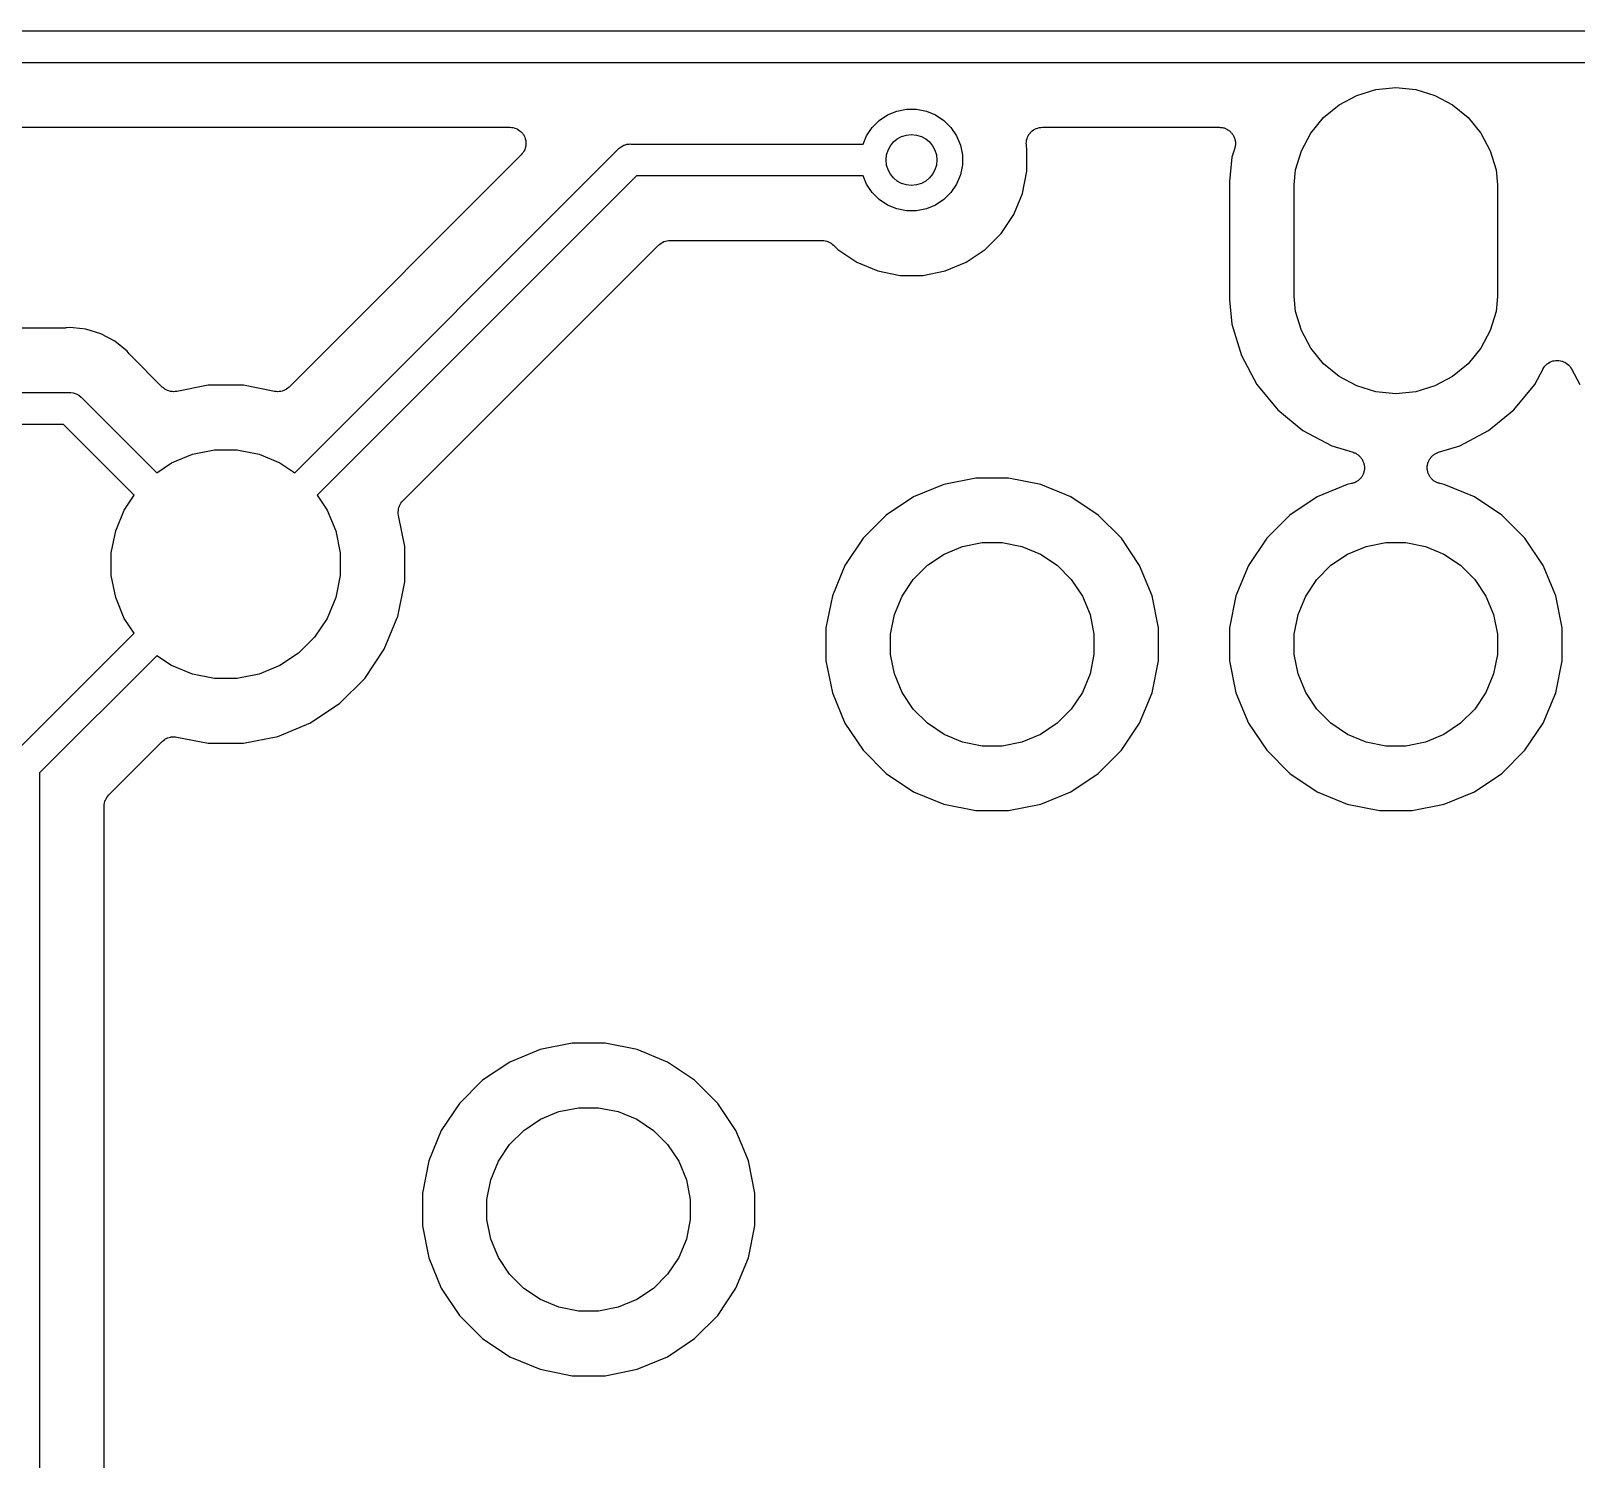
# Model space of a CAD drawing. Extents: x 20 to 116, y -135 to -20.
# Drawn here: x 68.97 to 81.12, y -71.37 to -60.14 of the extents above; entities that cross this region are included whole.
import ezdxf

# ---------------------------------------------------------------- set-up
doc = ezdxf.new("R2010")
doc.units = 0
doc.layers.add('BLACK', color=7, linetype='CONTINUOUS')

msp = doc.modelspace()

# ---------------------------------------------------------------- linework, layer by layer
at = {"layer": 'BLACK', "linetype": 'Continuous'}
for p, q in [((57.9118, -60.14), (85.7939, -60.14)), ((85.7482, -60.39), (57.8661, -60.39)), ((79.2584, -60.7216), (79.3974, -60.6473)), ((79.3974, -60.6473), (79.5482, -60.6016)), ((79.5482, -60.6016), (79.705, -60.5861)), ((79.705, -60.5861), (79.8618, -60.6016)), ((79.8618, -60.6016), (80.0126, -60.6473)), ((80.0126, -60.6473), (80.1516, -60.7216)), ((75.7055, -60.8005), (75.7783, -60.7704)), ((75.7783, -60.7704), (75.8556, -60.755)), ((75.8556, -60.755), (75.9344, -60.755)), ((75.9344, -60.755), (76.0117, -60.7704)), ((76.0117, -60.7704), (76.0845, -60.8005)), ((79.1366, -60.8216), (79.2584, -60.7216)), ((80.1516, -60.7216), (80.2734, -60.8216)), ((58.8688, -60.898), (72.7352, -60.898)), ((72.7352, -60.898), (72.7365, -60.898)), ((72.7365, -60.898), (72.7365, -60.898)), ((72.7365, -60.898), (72.7366, -60.898)), ((72.7366, -60.898), (72.737, -60.898)), ((72.737, -60.898), (72.7491, -60.8994)), ((72.7491, -60.8994), (72.7612, -60.9007)), ((75.5405, -60.9655), (75.5843, -60.9)), ((75.5843, -60.9), (75.64, -60.8443)), ((75.64, -60.8443), (75.7055, -60.8005)), ((76.0845, -60.8005), (76.15, -60.8443)), ((76.15, -60.8443), (76.2057, -60.9)), ((76.2057, -60.9), (76.2495, -60.9655)), ((76.9005, -60.9003), (76.9126, -60.8992)), ((76.9126, -60.8992), (76.9244, -60.898)), ((76.9244, -60.898), (78.3162, -60.898)), ((78.3162, -60.898), (78.3179, -60.898)), ((78.3179, -60.898), (78.3238, -60.8987)), ((78.3238, -60.8987), (78.3296, -60.8987)), ((78.3296, -60.8987), (78.336, -60.9)), ((78.336, -60.9), (78.3426, -60.9008)), ((79.0366, -60.9434), (79.1366, -60.8216)), ((80.2734, -60.8216), (80.3734, -60.9434)), ((72.7612, -60.9007), (72.7614, -60.9007)), ((72.7614, -60.9007), (72.7616, -60.9008)), ((72.7616, -60.9008), (72.7732, -60.9044)), ((72.7732, -60.9044), (72.7848, -60.9081)), ((72.7848, -60.9081), (72.785, -60.9082)), ((72.785, -60.9082), (72.7852, -60.9083)), ((72.7852, -60.9083), (72.7959, -60.9141)), ((72.7959, -60.9141), (72.8066, -60.92)), ((72.8066, -60.92), (72.8068, -60.9201)), ((72.8068, -60.9201), (72.807, -60.9202)), ((72.807, -60.9202), (72.8162, -60.928)), ((72.8162, -60.928), (72.8256, -60.9358)), ((72.8256, -60.9358), (72.8258, -60.936)), ((72.8258, -60.936), (72.8259, -60.9361)), ((72.8259, -60.9361), (72.8335, -60.9456)), ((72.8335, -60.9456), (72.8412, -60.9551)), ((72.8412, -60.9551), (72.8413, -60.9553)), ((72.8413, -60.9553), (72.8415, -60.9554)), ((72.8415, -60.9554), (72.847, -60.9661)), ((72.847, -60.9661), (72.8528, -60.977)), ((72.8528, -60.977), (72.8529, -60.9772)), ((72.8529, -60.9772), (72.853, -60.9774)), ((72.853, -60.9774), (72.8563, -60.9888)), ((72.8563, -60.9888), (72.8599, -61.0008)), ((72.8599, -61.0008), (72.8599, -61.001)), ((72.8599, -61.001), (72.86, -61.0012)), ((72.86, -61.0012), (72.8611, -61.0132)), ((72.8611, -61.0132), (72.8622, -61.0254)), ((75.5138, -61.03), (75.5405, -60.9655)), ((76.2495, -60.9655), (76.2796, -61.0383)), ((76.7974, -61.0233), (76.7988, -61.0114)), ((76.7988, -61.0114), (76.8, -60.9995)), ((76.8, -60.9995), (76.8001, -60.9991)), ((76.8001, -60.9991), (76.8002, -60.9987)), ((76.8002, -60.9987), (76.8038, -60.9873)), ((76.8038, -60.9873), (76.8073, -60.9758)), ((76.8073, -60.9758), (76.8075, -60.9754)), ((76.8075, -60.9754), (76.8076, -60.9751)), ((76.8076, -60.9751), (76.8134, -60.9645)), ((76.8134, -60.9645), (76.8191, -60.954)), ((76.8191, -60.954), (76.8194, -60.9537)), ((76.8194, -60.9537), (76.8196, -60.9533)), ((76.8196, -60.9533), (76.8273, -60.9441)), ((76.8273, -60.9441), (76.8349, -60.9349)), ((76.8349, -60.9349), (76.8352, -60.9346)), ((76.8352, -60.9346), (76.8355, -60.9343)), ((76.8355, -60.9343), (76.8448, -60.9268)), ((76.8448, -60.9268), (76.8541, -60.9192)), ((76.8541, -60.9192), (76.8545, -60.919)), ((76.8545, -60.919), (76.8548, -60.9188)), ((76.8548, -60.9188), (76.8654, -60.9132)), ((76.8654, -60.9132), (76.876, -60.9076)), ((76.876, -60.9076), (76.8764, -60.9075)), ((76.8764, -60.9075), (76.8767, -60.9073)), ((76.8767, -60.9073), (76.8883, -60.9039)), ((76.8883, -60.9039), (76.8997, -60.9004)), ((76.8997, -60.9004), (76.9001, -60.9004)), ((76.9001, -60.9004), (76.9005, -60.9003)), ((78.3426, -60.9008), (78.3481, -60.9025)), ((78.3481, -60.9025), (78.3539, -60.9037)), ((78.3539, -60.9037), (78.3599, -60.9063)), ((78.3599, -60.9063), (78.3662, -60.9083)), ((78.3662, -60.9083), (78.3713, -60.9111)), ((78.3713, -60.9111), (78.3767, -60.9134)), ((78.3767, -60.9134), (78.3821, -60.917)), ((78.3821, -60.917), (78.3879, -60.9202)), ((78.3879, -60.9202), (78.3924, -60.924)), ((78.3924, -60.924), (78.3972, -60.9272)), ((78.3972, -60.9272), (78.4019, -60.9319)), ((78.4019, -60.9319), (78.4069, -60.9361)), ((78.4069, -60.9361), (78.4106, -60.9407)), ((78.4106, -60.9407), (78.4147, -60.9449)), ((78.4147, -60.9449), (78.4183, -60.9503)), ((78.4183, -60.9503), (78.4224, -60.9554)), ((78.4224, -60.9554), (78.4251, -60.9606)), ((78.4251, -60.9606), (78.4284, -60.9655)), ((78.4284, -60.9655), (78.4309, -60.9716)), ((78.4309, -60.9716), (78.4339, -60.9774)), ((78.4339, -60.9774), (78.4356, -60.983)), ((78.4356, -60.983), (78.4378, -60.9884)), ((78.4378, -60.9884), (78.439, -60.9949)), ((78.439, -60.9949), (78.4409, -61.0012)), ((78.4409, -61.0012), (78.4414, -61.007)), ((78.4414, -61.007), (78.4426, -61.0128)), ((78.4426, -61.0128), (78.4426, -61.0193)), ((78.4426, -61.0193), (78.4432, -61.0259)), ((78.9623, -61.0824), (79.0366, -60.9434)), ((80.3734, -60.9434), (80.4477, -61.0824)), ((72.825, -61.1148), (70.9987, -62.9411)), ((71.0429, -63.6153), (73.5873, -61.0709)), ((72.8327, -61.1054), (72.825, -61.1148)), ((72.8405, -61.096), (72.8327, -61.1054)), ((72.8406, -61.0958), (72.8405, -61.096)), ((72.8407, -61.0956), (72.8406, -61.0958)), ((72.8465, -61.085), (72.8407, -61.0956)), ((72.8523, -61.0742), (72.8465, -61.085)), ((72.8524, -61.074), (72.8523, -61.0742)), ((72.8525, -61.0738), (72.8524, -61.074)), ((72.856, -61.0621), (72.8525, -61.0738)), ((72.8596, -61.0505), (72.856, -61.0621)), ((72.8597, -61.0501), (72.8596, -61.0503)), ((72.8596, -61.0503), (72.8596, -61.0505)), ((72.8609, -61.038), (72.8597, -61.0501)), ((72.8622, -61.0259), (72.8609, -61.038)), ((72.8622, -61.0254), (72.8622, -61.0257)), ((72.8622, -61.0257), (72.8622, -61.0259)), ((73.5873, -61.0709), (73.5912, -61.0662)), ((73.5912, -61.0662), (73.5959, -61.0623)), ((73.5959, -61.0623), (73.6102, -61.0506)), ((73.5959, -61.0623), (73.5959, -61.0623)), ((73.6102, -61.0506), (73.6319, -61.039)), ((73.6319, -61.039), (73.6366, -61.0375)), ((73.6366, -61.0375), (73.6555, -61.0318)), ((73.6555, -61.0318), (73.6739, -61.03)), ((73.6739, -61.03), (73.68, -61.0294)), ((73.6739, -61.03), (73.6739, -61.03)), ((73.68, -61.0294), (73.6861, -61.03)), ((73.6861, -61.03), (75.5138, -61.03)), ((76.2796, -61.0383), (76.295, -61.1156)), ((76.295, -61.1156), (76.295, -61.1944)), ((76.7975, -61.0237), (76.7974, -61.0233)), ((76.7974, -61.0241), (76.7975, -61.0237)), ((76.7985, -61.036), (76.7974, -61.0241)), ((76.7995, -61.048), (76.7985, -61.036)), ((76.7997, -61.0488), (76.7995, -61.048)), ((76.7999, -61.0498), (76.7997, -61.0488)), ((76.7997, -61.0488), (76.7997, -61.0488)), ((76.7997, -61.0488), (76.7997, -61.0488)), ((76.803, -61.0656), (76.7999, -61.0498)), ((76.803, -61.2444), (76.803, -61.0656)), ((78.4159, -61.1336), (78.397, -61.3257)), ((78.4377, -61.0619), (78.4159, -61.1336)), ((78.4388, -61.0561), (78.4377, -61.0619)), ((78.4406, -61.0505), (78.4388, -61.0561)), ((78.4412, -61.044), (78.4406, -61.0505)), ((78.4425, -61.0375), (78.4412, -61.044)), ((78.4432, -61.0259), (78.4425, -61.0317)), ((78.4425, -61.0317), (78.4425, -61.0375)), ((78.9166, -61.2332), (78.9623, -61.0824)), ((80.4477, -61.0824), (80.4934, -61.2332)), ((76.295, -61.1944), (76.2796, -61.2717)), ((76.7681, -61.4199), (76.803, -61.2444)), ((78.905, -61.3507), (78.9166, -61.2332)), ((80.4934, -61.2332), (80.505, -61.3507)), ((73.7318, -61.28), (71.2197, -63.7921)), ((75.5138, -61.28), (73.7318, -61.28)), ((75.5405, -61.3445), (75.5138, -61.28)), ((75.5843, -61.41), (75.5405, -61.3445)), ((76.2495, -61.3445), (76.2057, -61.41)), ((76.2796, -61.2717), (76.2495, -61.3445)), ((78.397, -61.3257), (78.397, -62.2543)), ((78.905, -62.2293), (78.905, -61.3507)), ((80.505, -61.3507), (80.505, -62.2293)), ((75.64, -61.4657), (75.5843, -61.41)), ((75.7055, -61.5095), (75.64, -61.4657)), ((76.15, -61.4657), (76.0845, -61.5095)), ((76.2057, -61.41), (76.15, -61.4657)), ((76.6997, -61.5851), (76.7681, -61.4199)), ((75.7783, -61.5396), (75.7055, -61.5095)), ((75.8556, -61.555), (75.7783, -61.5396)), ((75.9344, -61.555), (75.8556, -61.555)), ((76.0117, -61.5396), (75.9344, -61.555)), ((76.0845, -61.5095), (76.0117, -61.5396)), ((76.6003, -61.7338), (76.6997, -61.5851)), ((76.4738, -61.8603), (76.6003, -61.7338)), ((71.8939, -63.8363), (73.905, -61.8252)), ((73.905, -61.8252), (73.9053, -61.8249)), ((73.9053, -61.8249), (73.9063, -61.824)), ((73.9053, -61.8249), (73.9053, -61.8249)), ((73.9053, -61.8249), (73.9053, -61.8249)), ((73.9063, -61.824), (73.9154, -61.8166)), ((73.9154, -61.8166), (73.9245, -61.8092)), ((73.9245, -61.8092), (73.9251, -61.8089)), ((73.9251, -61.8089), (73.9256, -61.8085)), ((73.9256, -61.8085), (73.936, -61.8031)), ((73.936, -61.8031), (73.9464, -61.7976)), ((73.9464, -61.7976), (73.947, -61.7974)), ((73.947, -61.7974), (73.9476, -61.7971)), ((73.9476, -61.7971), (73.9589, -61.7938)), ((73.9589, -61.7938), (73.9701, -61.7904)), ((73.9701, -61.7904), (73.9708, -61.7904)), ((73.9708, -61.7904), (73.9714, -61.7902)), ((73.9714, -61.7902), (73.9831, -61.7891)), ((73.9831, -61.7891), (73.9948, -61.788)), ((73.9948, -61.788), (75.1913, -61.788)), ((75.1913, -61.788), (75.1917, -61.788)), ((75.1917, -61.788), (75.1917, -61.788)), ((75.1917, -61.788), (75.1918, -61.788)), ((75.1918, -61.788), (75.1931, -61.788)), ((75.1931, -61.788), (75.2047, -61.7893)), ((75.2047, -61.7893), (75.2164, -61.7905)), ((75.2164, -61.7905), (75.217, -61.7907)), ((75.217, -61.7907), (75.2177, -61.7908)), ((75.2177, -61.7908), (75.2289, -61.7943)), ((75.2289, -61.7943), (75.2401, -61.7978)), ((75.2401, -61.7978), (75.2407, -61.7981)), ((75.2407, -61.7981), (75.2413, -61.7983)), ((75.2413, -61.7983), (75.2516, -61.8039)), ((75.2516, -61.8039), (75.2619, -61.8095)), ((75.2619, -61.8095), (75.2625, -61.8099)), ((75.2625, -61.8099), (75.263, -61.8102)), ((75.263, -61.8102), (75.272, -61.8177)), ((75.272, -61.8177), (75.2811, -61.8252)), ((75.2811, -61.8252), (75.3162, -61.8603)), ((75.3162, -61.8603), (75.4649, -61.9597)), ((76.3251, -61.9597), (76.4738, -61.8603)), ((75.4649, -61.9597), (75.6301, -62.0281)), ((76.1599, -62.0281), (76.3251, -61.9597)), ((75.6301, -62.0281), (75.8056, -62.063)), ((75.8056, -62.063), (75.9844, -62.063)), ((75.9844, -62.063), (76.1599, -62.0281)), ((78.9166, -62.3468), (78.905, -62.2293)), ((80.505, -62.2293), (80.4934, -62.3468)), ((78.397, -62.2543), (78.4159, -62.4464)), ((78.9623, -62.4976), (78.9166, -62.3468)), ((80.4934, -62.3468), (80.4477, -62.4976)), ((69.2377, -62.477), (61.3573, -62.477)), ((69.243, -62.4765), (69.2377, -62.477)), ((69.2484, -62.4765), (69.243, -62.4765)), ((69.2501, -62.4764), (69.2484, -62.4765)), ((69.275, -62.4739), (69.2501, -62.4764)), ((69.2999, -62.4764), (69.275, -62.4739)), ((69.3991, -62.4862), (69.2999, -62.4764)), ((69.2999, -62.4764), (69.2999, -62.4764)), ((78.4159, -62.4464), (78.4907, -62.693)), ((69.5184, -62.5224), (69.3991, -62.4862)), ((69.6284, -62.5811), (69.5184, -62.5224)), ((69.7248, -62.6602), (69.6284, -62.5811)), ((79.0366, -62.6366), (78.9623, -62.4976)), ((80.4477, -62.4976), (80.3734, -62.6366)), ((69.7406, -62.6796), (69.7248, -62.6602)), ((69.7444, -62.6834), (69.7406, -62.6796)), ((69.7478, -62.6875), (69.7444, -62.6834)), ((69.749, -62.6888), (69.7478, -62.6875)), ((70.0013, -62.9411), (69.749, -62.6888)), ((78.4907, -62.693), (78.6122, -62.9202)), ((79.1366, -62.7584), (79.0366, -62.6366)), ((80.3734, -62.6366), (80.2734, -62.7584)), ((79.2584, -62.8584), (79.1366, -62.7584)), ((80.2734, -62.7584), (80.1516, -62.8584)), ((80.7978, -62.9202), (80.863, -62.7983)), ((80.863, -62.7983), (80.8636, -62.7972)), ((80.8636, -62.7972), (80.8638, -62.7967)), ((80.8636, -62.7972), (80.8636, -62.7972)), ((80.8636, -62.7972), (80.8636, -62.7972)), ((80.8638, -62.7967), (80.8707, -62.7867)), ((80.8707, -62.7867), (80.8775, -62.7767)), ((80.8775, -62.7767), (80.8777, -62.7765)), ((80.8777, -62.7765), (80.8779, -62.7763)), ((80.8779, -62.7763), (80.8866, -62.7678)), ((80.8866, -62.7678), (80.8952, -62.7593)), ((80.8952, -62.7593), (80.8954, -62.7592)), ((80.8954, -62.7592), (80.8956, -62.759)), ((80.8956, -62.759), (80.9058, -62.7524)), ((80.9058, -62.7524), (80.9159, -62.7457)), ((80.9159, -62.7457), (80.9162, -62.7456)), ((80.9162, -62.7456), (80.9164, -62.7455)), ((80.9164, -62.7455), (80.9277, -62.7409)), ((80.9277, -62.7409), (80.9389, -62.7364)), ((80.9389, -62.7364), (80.9391, -62.7363)), ((80.9391, -62.7363), (80.9394, -62.7362)), ((80.9394, -62.7362), (80.9514, -62.734)), ((80.9514, -62.734), (80.9632, -62.7317)), ((80.9632, -62.7317), (80.9635, -62.7317)), ((80.9635, -62.7317), (80.9638, -62.7316)), ((80.9638, -62.7316), (80.976, -62.7318)), ((80.976, -62.7318), (80.988, -62.7318)), ((80.988, -62.7318), (80.9883, -62.7319)), ((80.9883, -62.7319), (80.9886, -62.7319)), ((80.9886, -62.7319), (81.0004, -62.7343)), ((81.0004, -62.7343), (81.0123, -62.7367)), ((81.0123, -62.7367), (81.0125, -62.7368)), ((81.0125, -62.7368), (81.0128, -62.7369)), ((81.0128, -62.7369), (81.0241, -62.7417)), ((81.0241, -62.7417), (81.0352, -62.7463)), ((81.0352, -62.7463), (81.0354, -62.7464)), ((81.0354, -62.7464), (81.0356, -62.7466)), ((81.0356, -62.7466), (81.0458, -62.7534)), ((81.0458, -62.7534), (81.0557, -62.7601)), ((81.0557, -62.7601), (81.0559, -62.7603)), ((81.0559, -62.7603), (81.0562, -62.7605)), ((81.0562, -62.7605), (81.0648, -62.7692)), ((81.0648, -62.7692), (81.0732, -62.7777)), ((81.0732, -62.7777), (81.0734, -62.7779)), ((81.0734, -62.7779), (81.0736, -62.7781)), ((81.0736, -62.7781), (81.0803, -62.7883)), ((81.0803, -62.7883), (81.087, -62.7983)), ((81.087, -62.7983), (81.1522, -62.9202)), ((70.0104, -62.9485), (70.0013, -62.9411)), ((70.0194, -62.9561), (70.0104, -62.9485)), ((70.0199, -62.9564), (70.0194, -62.9561)), ((70.0204, -62.9568), (70.0199, -62.9564)), ((70.0308, -62.9624), (70.0204, -62.9568)), ((70.0411, -62.968), (70.0308, -62.9624)), ((70.3613, -62.927), (70.1158, -62.9758)), ((70.6387, -62.927), (70.3613, -62.927)), ((70.8842, -62.9758), (70.6387, -62.927)), ((70.9677, -62.9632), (70.9572, -62.9687)), ((70.9781, -62.9578), (70.9677, -62.9632)), ((70.9786, -62.9574), (70.9781, -62.9578)), ((70.9791, -62.9571), (70.9786, -62.9574)), ((70.9883, -62.9497), (70.9791, -62.9571)), ((70.9975, -62.9423), (70.9883, -62.9497)), ((70.9983, -62.9415), (70.9975, -62.9423)), ((70.9984, -62.9414), (70.9983, -62.9415)), ((70.9983, -62.9415), (70.9983, -62.9415)), ((70.9987, -62.9411), (70.9984, -62.9414)), ((78.6122, -62.9202), (78.7756, -63.1194)), ((79.3974, -62.9327), (79.2584, -62.8584)), ((79.5482, -62.9784), (79.3974, -62.9327)), ((80.0126, -62.9327), (79.8618, -62.9784)), ((80.1516, -62.8584), (80.0126, -62.9327)), ((80.6344, -63.1194), (80.7978, -62.9202)), ((61.3261, -62.985), (69.2689, -62.985)), ((69.2689, -62.985), (69.275, -62.9844)), ((69.275, -62.9844), (69.2811, -62.985)), ((69.2811, -62.985), (69.2811, -62.985)), ((69.2811, -62.985), (69.2995, -62.9868)), ((69.2995, -62.9868), (69.3231, -62.994)), ((69.3231, -62.994), (69.3448, -63.0056)), ((69.3448, -63.0056), (69.3638, -63.0212)), ((69.3638, -63.0212), (69.3677, -63.026)), ((69.3677, -63.026), (69.9571, -63.6153)), ((70.0417, -62.9682), (70.0411, -62.968)), ((70.0423, -62.9685), (70.0417, -62.9682)), ((70.0535, -62.972), (70.0423, -62.9685)), ((70.0648, -62.9755), (70.0535, -62.972)), ((70.0654, -62.9756), (70.0648, -62.9755)), ((70.066, -62.9758), (70.0654, -62.9756)), ((70.0777, -62.9769), (70.066, -62.9758)), ((70.0894, -62.9783), (70.0777, -62.9769)), ((70.09, -62.9782), (70.0894, -62.9783)), ((70.0906, -62.9783), (70.09, -62.9782)), ((70.1023, -62.9772), (70.0906, -62.9783)), ((70.1141, -62.9762), (70.1023, -62.9772)), ((70.1153, -62.9759), (70.1141, -62.9762)), ((70.1158, -62.9758), (70.1153, -62.9759)), ((70.1153, -62.9759), (70.1153, -62.9759)), ((70.1153, -62.9759), (70.1153, -62.9759)), ((70.8959, -62.977), (70.8842, -62.9758)), ((70.9076, -62.9783), (70.8959, -62.977)), ((70.9082, -62.9782), (70.9076, -62.9783)), ((70.9088, -62.9783), (70.9082, -62.9782)), ((70.9206, -62.9771), (70.9088, -62.9783)), ((70.9323, -62.9761), (70.9206, -62.9771)), ((70.9329, -62.9759), (70.9323, -62.9761)), ((70.9335, -62.9759), (70.9329, -62.9759)), ((70.9448, -62.9725), (70.9335, -62.9759)), ((70.9561, -62.9692), (70.9448, -62.9725)), ((70.9566, -62.9689), (70.9561, -62.9692)), ((70.9572, -62.9687), (70.9566, -62.9689)), ((79.705, -62.9939), (79.5482, -62.9784)), ((79.8618, -62.9784), (79.705, -62.9939)), ((78.7756, -63.1194), (78.9748, -63.2828)), ((80.4352, -63.2828), (80.6344, -63.1194)), ((69.2232, -63.235), (61.3718, -63.235)), ((69.7803, -63.7921), (69.2232, -63.235)), ((78.9748, -63.2828), (79.202, -63.4043)), ((80.208, -63.4043), (80.4352, -63.2828)), ((70.2375, -63.4696), (70.4114, -63.435)), ((70.4114, -63.435), (70.5886, -63.435)), ((70.5886, -63.435), (70.7625, -63.4696)), ((79.202, -63.4043), (79.3682, -63.4547)), ((80.0418, -63.4547), (80.208, -63.4043)), ((69.9571, -63.6153), (70.0737, -63.5374)), ((70.0737, -63.5374), (70.2375, -63.4696)), ((70.7625, -63.4696), (70.9263, -63.5374)), ((70.9263, -63.5374), (71.0429, -63.6153)), ((79.3682, -63.4547), (79.3699, -63.4552)), ((79.3699, -63.4552), (79.3755, -63.4576)), ((79.3755, -63.4576), (79.3813, -63.4594)), ((79.3813, -63.4594), (79.3868, -63.4625)), ((79.3868, -63.4625), (79.3927, -63.465)), ((79.3927, -63.465), (79.3977, -63.4684)), ((79.3977, -63.4684), (79.403, -63.4714)), ((79.403, -63.4714), (79.4078, -63.4754)), ((79.4078, -63.4754), (79.4131, -63.479)), ((79.4131, -63.479), (79.4173, -63.4834)), ((79.4173, -63.4834), (79.422, -63.4873)), ((79.422, -63.4873), (79.426, -63.4922)), ((79.426, -63.4922), (79.4304, -63.4968)), ((79.4304, -63.4968), (79.4337, -63.5019)), ((79.4337, -63.5019), (79.4375, -63.5066)), ((79.4375, -63.5066), (79.4405, -63.5122)), ((79.4405, -63.5122), (79.4439, -63.5175)), ((79.4439, -63.5175), (79.4462, -63.5232)), ((79.4462, -63.5232), (79.449, -63.5285)), ((79.449, -63.5285), (79.4508, -63.5346)), ((79.4508, -63.5346), (79.4532, -63.5405)), ((79.4532, -63.5405), (79.4543, -63.5465)), ((79.4543, -63.5465), (79.4561, -63.5523)), ((79.4561, -63.5523), (79.4566, -63.5586)), ((79.4566, -63.5586), (79.4578, -63.5649)), ((79.4578, -63.5649), (79.4578, -63.5709)), ((79.4578, -63.5709), (79.4583, -63.577)), ((79.9517, -63.5752), (79.9523, -63.5692)), ((79.9523, -63.5692), (79.9524, -63.5631)), ((79.9524, -63.5631), (79.9536, -63.5569)), ((79.9536, -63.5569), (79.9543, -63.5506)), ((79.9543, -63.5506), (79.9561, -63.5448)), ((79.9561, -63.5448), (79.9573, -63.5388)), ((79.9573, -63.5388), (79.9598, -63.533)), ((79.9598, -63.533), (79.9616, -63.5269)), ((79.9616, -63.5269), (79.9645, -63.5216)), ((79.9645, -63.5216), (79.9669, -63.516)), ((79.9669, -63.516), (79.9704, -63.5107)), ((79.9704, -63.5107), (79.9735, -63.5051)), ((79.9735, -63.5051), (79.9773, -63.5004)), ((79.9773, -63.5004), (79.9807, -63.4954)), ((79.9807, -63.4954), (79.9852, -63.4909)), ((79.9852, -63.4909), (79.9893, -63.486)), ((79.9893, -63.486), (79.994, -63.4822)), ((79.994, -63.4822), (79.9983, -63.4779)), ((79.9983, -63.4779), (80.0036, -63.4744)), ((80.0036, -63.4744), (80.0085, -63.4704)), ((80.0085, -63.4704), (80.0139, -63.4675)), ((80.0139, -63.4675), (80.0189, -63.4642)), ((80.0189, -63.4642), (80.0248, -63.4617)), ((80.0248, -63.4617), (80.0304, -63.4588)), ((80.0304, -63.4588), (80.0362, -63.457)), ((80.0362, -63.457), (80.0418, -63.4547)), ((76.4012, -63.657), (76.1485, -63.7073)), ((76.6588, -63.657), (76.4012, -63.657)), ((76.9115, -63.7073), (76.6588, -63.657)), ((79.3737, -63.6954), (79.3679, -63.6978)), ((79.3798, -63.6936), (79.3737, -63.6954)), ((79.3852, -63.6907), (79.3798, -63.6936)), ((79.3908, -63.6884), (79.3852, -63.6907)), ((79.3961, -63.6849), (79.3908, -63.6884)), ((79.4017, -63.6819), (79.3961, -63.6849)), ((79.4064, -63.6781), (79.4017, -63.6819)), ((79.4115, -63.6747), (79.4064, -63.6781)), ((79.416, -63.6703), (79.4115, -63.6747)), ((79.4209, -63.6663), (79.416, -63.6703)), ((79.4248, -63.6616), (79.4209, -63.6663)), ((79.4291, -63.6573), (79.4248, -63.6616)), ((79.4326, -63.652), (79.4291, -63.6573)), ((79.4367, -63.6471), (79.4326, -63.652)), ((79.4396, -63.6418), (79.4367, -63.6471)), ((79.443, -63.6368), (79.4396, -63.6418)), ((79.4454, -63.6309), (79.443, -63.6368)), ((79.4484, -63.6253), (79.4454, -63.6309)), ((79.4502, -63.6195), (79.4484, -63.6253)), ((79.4526, -63.6139), (79.4502, -63.6195)), ((79.4539, -63.6077), (79.4526, -63.6139)), ((79.4557, -63.6016), (79.4539, -63.6077)), ((79.4564, -63.5956), (79.4557, -63.6016)), ((79.4576, -63.5897), (79.4564, -63.5956)), ((79.4577, -63.5833), (79.4576, -63.5897)), ((79.4583, -63.577), (79.4577, -63.5833)), ((79.9523, -63.5815), (79.9517, -63.5752)), ((79.9522, -63.5879), (79.9523, -63.5815)), ((79.9534, -63.5939), (79.9522, -63.5879)), ((79.9539, -63.5999), (79.9534, -63.5939)), ((79.9557, -63.606), (79.9539, -63.5999)), ((79.9569, -63.6122), (79.9557, -63.606)), ((79.9592, -63.6179), (79.9569, -63.6122)), ((79.9609, -63.6237), (79.9592, -63.6179)), ((79.9638, -63.6293), (79.9609, -63.6237)), ((79.9662, -63.6352), (79.9638, -63.6293)), ((79.9695, -63.6403), (79.9662, -63.6352)), ((79.9723, -63.6457), (79.9695, -63.6403)), ((79.9763, -63.6506), (79.9723, -63.6457)), ((79.9798, -63.6559), (79.9763, -63.6506)), ((79.9841, -63.6603), (79.9798, -63.6559)), ((79.9879, -63.665), (79.9841, -63.6603)), ((79.9927, -63.6691), (79.9879, -63.665)), ((79.9972, -63.6736), (79.9927, -63.6691)), ((80.0022, -63.677), (79.9972, -63.6736)), ((80.0068, -63.6809), (80.0022, -63.677)), ((80.0124, -63.684), (80.0068, -63.6809)), ((80.0176, -63.6876), (80.0124, -63.684)), ((80.0232, -63.69), (80.0176, -63.6876)), ((80.0285, -63.6929), (80.0232, -63.69)), ((80.0346, -63.6948), (80.0285, -63.6929)), ((80.0404, -63.6973), (80.0346, -63.6948)), ((69.7024, -63.9087), (69.7803, -63.7921)), ((71.2197, -63.7921), (71.2976, -63.9087)), ((75.9104, -63.8059), (75.6962, -63.949)), ((76.1485, -63.7073), (75.9104, -63.8059)), ((77.1496, -63.8059), (76.9115, -63.7073)), ((77.3638, -63.949), (77.1496, -63.8059)), ((79.0854, -63.8059), (78.8712, -63.949)), ((79.3235, -63.7073), (79.0854, -63.8059)), ((79.3561, -63.7008), (79.3235, -63.7073)), ((79.3619, -63.699), (79.3561, -63.7008)), ((79.3679, -63.6978), (79.3619, -63.699)), ((80.0464, -63.6986), (80.0404, -63.6973)), ((80.0522, -63.7004), (80.0464, -63.6986)), ((80.0539, -63.7008), (80.0522, -63.7004)), ((80.0865, -63.7073), (80.0539, -63.7008)), ((80.3246, -63.8059), (80.0865, -63.7073)), ((80.5388, -63.949), (80.3246, -63.8059)), ((69.6346, -64.0725), (69.7024, -63.9087)), ((71.2976, -63.9087), (71.3654, -64.0725)), ((71.8567, -63.9244), (71.858, -63.9127)), ((71.8568, -63.925), (71.8567, -63.9244)), ((71.8567, -63.9256), (71.8568, -63.925)), ((71.8578, -63.9373), (71.8567, -63.9256)), ((71.8588, -63.9491), (71.8578, -63.9373)), ((71.858, -63.9127), (71.8592, -63.901)), ((71.8592, -63.901), (71.8594, -63.9004)), ((71.8594, -63.9004), (71.8595, -63.8998)), ((71.8595, -63.8998), (71.863, -63.8885)), ((71.863, -63.8885), (71.8665, -63.8773)), ((71.8665, -63.8773), (71.8668, -63.8767)), ((71.8668, -63.8767), (71.867, -63.8761)), ((71.867, -63.8761), (71.8726, -63.8658)), ((71.8726, -63.8658), (71.8782, -63.8554)), ((71.8782, -63.8554), (71.8786, -63.8549)), ((71.8786, -63.8549), (71.8789, -63.8544)), ((71.8789, -63.8544), (71.8864, -63.8454)), ((71.8864, -63.8454), (71.8939, -63.8363)), ((71.8591, -63.9503), (71.8588, -63.9491)), ((71.8592, -63.9508), (71.8591, -63.9503)), ((71.8591, -63.9503), (71.8591, -63.9503)), ((71.8591, -63.9503), (71.8591, -63.9503)), ((71.908, -64.1963), (71.8592, -63.9508)), ((75.6962, -63.949), (75.514, -64.1312)), ((77.546, -64.1312), (77.3638, -63.949)), ((78.8712, -63.949), (78.689, -64.1312)), ((80.721, -64.1312), (80.5388, -63.949)), ((69.6, -64.2464), (69.6346, -64.0725)), ((71.3654, -64.0725), (71.4, -64.2464)), ((75.514, -64.1312), (75.3709, -64.3454)), ((76.2966, -64.1957), (76.4512, -64.165)), ((76.4512, -64.165), (76.6088, -64.165)), ((76.6088, -64.165), (76.7634, -64.1957)), ((77.6891, -64.3454), (77.546, -64.1312)), ((78.689, -64.1312), (78.5459, -64.3454)), ((79.4716, -64.1957), (79.6262, -64.165)), ((79.6262, -64.165), (79.7838, -64.165)), ((79.7838, -64.165), (79.9384, -64.1957)), ((80.8641, -64.3454), (80.721, -64.1312)), ((69.6, -64.4236), (69.6, -64.2464)), ((71.4, -64.2464), (71.4, -64.4236)), ((71.908, -64.4737), (71.908, -64.1963)), ((76.02, -64.3436), (76.1511, -64.256)), ((76.1511, -64.256), (76.2966, -64.1957)), ((76.7634, -64.1957), (76.9089, -64.256)), ((76.9089, -64.256), (77.04, -64.3436)), ((79.195, -64.3436), (79.3261, -64.256)), ((79.3261, -64.256), (79.4716, -64.1957)), ((79.9384, -64.1957), (80.0839, -64.256)), ((80.0839, -64.256), (80.215, -64.3436)), ((69.6346, -64.5975), (69.6, -64.4236)), ((71.4, -64.4236), (71.3654, -64.5975)), ((75.3709, -64.3454), (75.2723, -64.5835)), ((75.9086, -64.455), (76.02, -64.3436)), ((77.04, -64.3436), (77.1514, -64.455)), ((77.7877, -64.5835), (77.6891, -64.3454)), ((78.5459, -64.3454), (78.4473, -64.5835)), ((79.0836, -64.455), (79.195, -64.3436)), ((80.215, -64.3436), (80.3264, -64.455)), ((80.9627, -64.5835), (80.8641, -64.3454)), ((71.8539, -64.7457), (71.908, -64.4737)), ((75.821, -64.5861), (75.9086, -64.455)), ((77.1514, -64.455), (77.239, -64.5861)), ((78.996, -64.5861), (79.0836, -64.455)), ((80.3264, -64.455), (80.414, -64.5861)), ((69.7024, -64.7613), (69.6346, -64.5975)), ((71.3654, -64.5975), (71.2976, -64.7613)), ((75.2723, -64.5835), (75.222, -64.8362)), ((75.7607, -64.7316), (75.821, -64.5861)), ((77.239, -64.5861), (77.2993, -64.7316)), ((77.838, -64.8362), (77.7877, -64.5835)), ((78.4473, -64.5835), (78.397, -64.8362)), ((78.9357, -64.7316), (78.996, -64.5861)), ((80.414, -64.5861), (80.4743, -64.7316)), ((81.013, -64.8362), (80.9627, -64.5835)), ((69.7803, -64.8779), (69.7024, -64.7613)), ((71.2976, -64.7613), (71.1991, -64.9087)), ((71.7478, -65.0019), (71.8417, -64.7751)), ((71.8417, -64.7751), (71.8418, -64.775)), ((71.8418, -64.775), (71.8539, -64.7457)), ((75.73, -64.8862), (75.7607, -64.7316)), ((77.2993, -64.7316), (77.33, -64.8862)), ((78.905, -64.8862), (78.9357, -64.7316)), ((80.4743, -64.7316), (80.505, -64.8862)), ((68.826, -65.8323), (69.7803, -64.8779)), ((71.1991, -64.9087), (71.0737, -65.0341)), ((75.222, -64.8362), (75.222, -65.0938)), ((75.73, -65.0438), (75.73, -64.8862)), ((77.33, -64.8862), (77.33, -65.0438)), ((77.838, -65.0938), (77.838, -64.8362)), ((78.397, -64.8362), (78.397, -65.0938)), ((78.905, -65.0438), (78.905, -64.8862)), ((80.505, -64.8862), (80.505, -65.0438)), ((81.013, -65.0938), (81.013, -64.8362)), ((71.5937, -65.2325), (71.7478, -65.0019)), ((69.9571, -65.0547), (69.035, -65.9768)), ((70.0737, -65.1326), (69.9571, -65.0547)), ((70.2375, -65.2004), (70.0737, -65.1326)), ((70.9263, -65.1326), (70.7625, -65.2004)), ((71.0737, -65.0341), (70.9263, -65.1326)), ((75.222, -65.0938), (75.2723, -65.3465)), ((75.7607, -65.1984), (75.73, -65.0438)), ((77.33, -65.0438), (77.2993, -65.1984)), ((77.7877, -65.3465), (77.838, -65.0938)), ((78.397, -65.0938), (78.4473, -65.3465)), ((78.9357, -65.1984), (78.905, -65.0438)), ((80.505, -65.0438), (80.4743, -65.1984)), ((80.9627, -65.3465), (81.013, -65.0938)), ((70.4114, -65.235), (70.2375, -65.2004)), ((70.5886, -65.235), (70.4114, -65.235)), ((70.7625, -65.2004), (70.5886, -65.235)), ((71.3975, -65.4287), (71.5937, -65.2325)), ((75.821, -65.3439), (75.7607, -65.1984)), ((77.2993, -65.1984), (77.239, -65.3439)), ((78.996, -65.3439), (78.9357, -65.1984)), ((80.4743, -65.1984), (80.414, -65.3439)), ((75.2723, -65.3465), (75.3709, -65.5846)), ((75.9086, -65.475), (75.821, -65.3439)), ((77.239, -65.3439), (77.1514, -65.475)), ((77.6891, -65.5846), (77.7877, -65.3465)), ((78.4473, -65.3465), (78.5459, -65.5846)), ((79.0836, -65.475), (78.996, -65.3439)), ((80.414, -65.3439), (80.3264, -65.475)), ((80.8641, -65.5846), (80.9627, -65.3465)), ((71.1669, -65.5828), (71.3975, -65.4287)), ((76.02, -65.5864), (75.9086, -65.475)), ((77.1514, -65.475), (77.04, -65.5864)), ((79.195, -65.5864), (79.0836, -65.475)), ((80.3264, -65.475), (80.215, -65.5864)), ((70.9107, -65.6889), (71.1669, -65.5828)), ((75.3709, -65.5846), (75.514, -65.7988)), ((76.1511, -65.674), (76.02, -65.5864)), ((77.04, -65.5864), (76.9089, -65.674)), ((77.546, -65.7988), (77.6891, -65.5846)), ((78.5459, -65.5846), (78.689, -65.7988)), ((79.3261, -65.674), (79.195, -65.5864)), ((80.215, -65.5864), (80.0839, -65.674)), ((80.721, -65.7988), (80.8641, -65.5846)), ((69.5802, -66.15), (70.0013, -65.7289)), ((70.0013, -65.7289), (70.0016, -65.7286)), ((70.0016, -65.7286), (70.0017, -65.7285)), ((70.0017, -65.7285), (70.0025, -65.7277)), ((70.0017, -65.7285), (70.0017, -65.7285)), ((70.0025, -65.7277), (70.0118, -65.7203)), ((70.0118, -65.7203), (70.0209, -65.7129)), ((70.0209, -65.7129), (70.0214, -65.7126)), ((70.0214, -65.7126), (70.0219, -65.7122)), ((70.0219, -65.7122), (70.0324, -65.7068)), ((70.0324, -65.7068), (70.0428, -65.7013)), ((70.0428, -65.7013), (70.0434, -65.7011)), ((70.0434, -65.7011), (70.0439, -65.7008)), ((70.0439, -65.7008), (70.0552, -65.6975)), ((70.0552, -65.6975), (70.0665, -65.6941)), ((70.0665, -65.6941), (70.0671, -65.6941)), ((70.0671, -65.6941), (70.0677, -65.6939)), ((70.0677, -65.6939), (70.0795, -65.6929)), ((70.0795, -65.6929), (70.0912, -65.6917)), ((70.0912, -65.6917), (70.0918, -65.6918)), ((70.0918, -65.6918), (70.0924, -65.6917)), ((70.0924, -65.6917), (70.1041, -65.693)), ((70.1041, -65.693), (70.1158, -65.6942)), ((70.1158, -65.6942), (70.3613, -65.743)), ((70.3613, -65.743), (70.6387, -65.743)), ((70.6387, -65.743), (70.9107, -65.6889)), ((76.2966, -65.7343), (76.1511, -65.674)), ((76.4512, -65.765), (76.2966, -65.7343)), ((76.7634, -65.7343), (76.6088, -65.765)), ((76.9089, -65.674), (76.7634, -65.7343)), ((79.4716, -65.7343), (79.3261, -65.674)), ((79.6262, -65.765), (79.4716, -65.7343)), ((79.9384, -65.7343), (79.7838, -65.765)), ((80.0839, -65.674), (79.9384, -65.7343)), ((75.514, -65.7988), (75.6962, -65.981)), ((76.6088, -65.765), (76.4512, -65.765)), ((77.3638, -65.981), (77.546, -65.7988)), ((78.689, -65.7988), (78.8712, -65.981)), ((79.7838, -65.765), (79.6262, -65.765)), ((80.5388, -65.981), (80.721, -65.7988)), ((69.035, -65.9768), (69.035, -80.6472)), ((75.6962, -65.981), (75.9104, -66.1241)), ((77.1496, -66.1241), (77.3638, -65.981)), ((78.8712, -65.981), (79.0854, -66.1241)), ((80.3246, -66.1241), (80.5388, -65.981)), ((75.9104, -66.1241), (76.1485, -66.2227)), ((76.9115, -66.2227), (77.1496, -66.1241)), ((79.0854, -66.1241), (79.3235, -66.2227)), ((80.0865, -66.2227), (80.3246, -66.1241)), ((69.543, -66.238), (69.5443, -66.2264)), ((69.543, -66.2393), (69.543, -66.238)), ((69.543, -66.2394), (69.543, -66.2393)), ((69.543, -66.2398), (69.543, -66.2394)), ((69.543, -66.2394), (69.543, -66.2394)), ((69.543, -73.6207), (69.543, -66.2398)), ((69.5443, -66.2264), (69.5455, -66.2147)), ((69.5455, -66.2147), (69.5457, -66.2141)), ((69.5457, -66.2141), (69.5458, -66.2134)), ((69.5458, -66.2134), (69.5493, -66.2022)), ((69.5493, -66.2022), (69.5528, -66.191)), ((69.5528, -66.191), (69.5531, -66.1904)), ((69.5531, -66.1904), (69.5533, -66.1898)), ((69.5533, -66.1898), (69.5589, -66.1795)), ((69.5589, -66.1795), (69.5645, -66.1692)), ((69.5645, -66.1692), (69.5649, -66.1686)), ((69.5649, -66.1686), (69.5652, -66.168)), ((69.5652, -66.168), (69.5727, -66.1591)), ((69.5727, -66.1591), (69.5802, -66.15)), ((76.1485, -66.2227), (76.4012, -66.273)), ((76.6588, -66.273), (76.9115, -66.2227)), ((79.3235, -66.2227), (79.5762, -66.273)), ((79.8338, -66.273), (80.0865, -66.2227)), ((76.4012, -66.273), (76.6588, -66.273)), ((79.5762, -66.273), (79.8338, -66.273)), ((72.9735, -68.1523), (72.7354, -68.2509)), ((73.2262, -68.102), (72.9735, -68.1523)), ((73.4838, -68.102), (73.2262, -68.102)), ((73.7365, -68.1523), (73.4838, -68.102)), ((73.9746, -68.2509), (73.7365, -68.1523)), ((72.7354, -68.2509), (72.5212, -68.394)), ((74.1888, -68.394), (73.9746, -68.2509)), ((72.5212, -68.394), (72.339, -68.5762)), ((74.371, -68.5762), (74.1888, -68.394)), ((72.339, -68.5762), (72.1959, -68.7904)), ((72.9761, -68.701), (73.1216, -68.6407)), ((73.1216, -68.6407), (73.2762, -68.61)), ((73.2762, -68.61), (73.4338, -68.61)), ((73.4338, -68.61), (73.5884, -68.6407)), ((73.5884, -68.6407), (73.7339, -68.701)), ((74.5141, -68.7904), (74.371, -68.5762)), ((72.1959, -68.7904), (72.0973, -69.0285)), ((72.7336, -68.9), (72.845, -68.7886)), ((72.845, -68.7886), (72.9761, -68.701)), ((73.7339, -68.701), (73.865, -68.7886)), ((73.865, -68.7886), (73.9764, -68.9)), ((74.5755, -68.9386), (74.5141, -68.7904)), ((72.646, -69.0311), (72.7336, -68.9)), ((73.9764, -68.9), (74.064, -69.0311)), ((72.0973, -69.0285), (72.047, -69.2812)), ((72.5857, -69.1766), (72.646, -69.0311)), ((74.064, -69.0311), (74.1243, -69.1766)), ((74.6127, -69.0285), (74.5755, -68.9386)), ((74.5755, -68.9386), (74.5755, -68.9386)), ((74.663, -69.2812), (74.6127, -69.0285)), ((72.047, -69.2812), (72.047, -69.5388)), ((72.555, -69.3312), (72.5857, -69.1766)), ((74.1243, -69.1766), (74.155, -69.3312)), ((74.663, -69.5388), (74.663, -69.2812)), ((72.555, -69.4888), (72.555, -69.3312)), ((74.155, -69.3312), (74.155, -69.4888)), ((72.5857, -69.6434), (72.555, -69.4888)), ((74.155, -69.4888), (74.1243, -69.6434)), ((72.047, -69.5388), (72.0973, -69.7915)), ((72.646, -69.7889), (72.5857, -69.6434)), ((74.1243, -69.6434), (74.064, -69.7889)), ((74.6127, -69.7915), (74.663, -69.5388)), ((72.0973, -69.7915), (72.1959, -70.0296)), ((72.7336, -69.92), (72.646, -69.7889)), ((74.064, -69.7889), (73.9764, -69.92)), ((74.5141, -70.0296), (74.6127, -69.7915)), ((72.845, -70.0314), (72.7336, -69.92)), ((73.9764, -69.92), (73.865, -70.0314)), ((72.1959, -70.0296), (72.339, -70.2438)), ((72.9761, -70.119), (72.845, -70.0314)), ((73.1216, -70.1793), (72.9761, -70.119)), ((73.7339, -70.119), (73.5884, -70.1793)), ((73.865, -70.0314), (73.7339, -70.119)), ((74.371, -70.2438), (74.5141, -70.0296)), ((72.339, -70.2438), (72.5212, -70.426)), ((73.2762, -70.21), (73.1216, -70.1793)), ((73.4338, -70.21), (73.2762, -70.21)), ((73.5884, -70.1793), (73.4338, -70.21)), ((74.1888, -70.426), (74.371, -70.2438)), ((72.5212, -70.426), (72.7354, -70.5691)), ((73.9746, -70.5691), (74.1888, -70.426)), ((72.7354, -70.5691), (72.9735, -70.6677)), ((73.7365, -70.6677), (73.9746, -70.5691)), ((72.9735, -70.6677), (73.2262, -70.718)), ((73.2262, -70.718), (73.4838, -70.718)), ((73.4838, -70.718), (73.7365, -70.6677))]:
    msp.add_line(p, q, dxfattribs=at)
at = {"layer": 'BLACK'}
msp.add_circle((75.895, -61.155), 0.2, dxfattribs=at)

doc.saveas('drawing.dxf')
